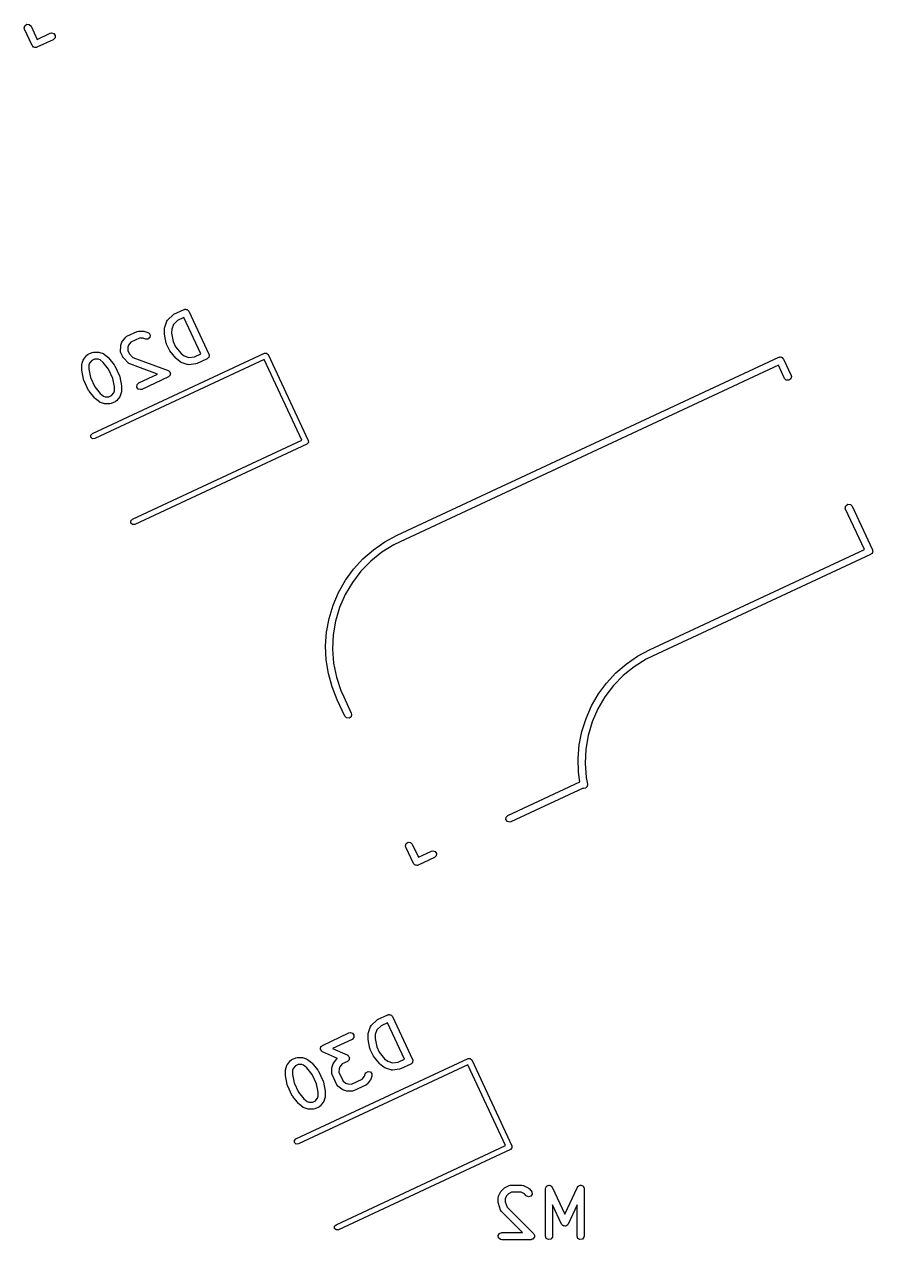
# Model space of a CAD drawing. Extents: x 22 to 260, y -160 to -44.
# Drawn here: x 241.75 to 259.66, y -103.72 to -78.06 of the extents above; entities that cross this region are included whole.
import ezdxf

# ---------------------------------------------------------------- set-up
doc = ezdxf.new("R2010")
doc.units = 0
doc.layers.add('BLACK', color=7, linetype='CONTINUOUS')

msp = doc.modelspace()

# ---------------------------------------------------------------- linework, layer by layer
at = {"layer": 'BLACK', "linetype": 'CONTINUOUS'}
for p, q in [((241.748, -78.1421), (241.761, -78.0925)), ((241.754, -78.1672), (241.748, -78.1421)), ((241.915, -78.5125), (241.754, -78.1672)), ((241.761, -78.0925), (241.803, -78.0631)), ((241.803, -78.0631), (241.854, -78.0675)), ((241.854, -78.0675), (241.89, -78.1038)), ((241.89, -78.1038), (242.02, -78.3812)), ((242.02, -78.3812), (242.297, -78.2518)), ((242.297, -78.2518), (242.322, -78.2451)), ((242.322, -78.2451), (242.372, -78.2584)), ((242.36, -78.3878), (242.015, -78.5488)), ((242.397, -78.3515), (242.36, -78.3878)), ((242.372, -78.2584), (242.401, -78.3004)), ((242.401, -78.3004), (242.397, -78.3515)), ((241.929, -78.5263), (241.915, -78.5125)), ((241.94, -78.5423), (241.929, -78.5263)), ((241.947, -78.544), (241.94, -78.5423)), ((241.952, -78.5488), (241.947, -78.544)), ((241.971, -78.5505), (241.952, -78.5488)), ((241.99, -78.5555), (241.971, -78.5505)), ((242, -78.553), (241.99, -78.5555)), ((242.003, -78.5533), (242, -78.553)), ((242.006, -78.5514), (242.003, -78.5533)), ((242.015, -78.5488), (242.006, -78.5514)), ((244.909, -84.1834), (245.125, -84.0828)), ((245.125, -84.0828), (245.134, -84.0803)), ((245.134, -84.0803), (245.137, -84.0784)), ((245.137, -84.0784), (245.14, -84.0786)), ((245.14, -84.0786), (245.15, -84.0761)), ((245.15, -84.0761), (245.169, -84.0811)), ((245.169, -84.0811), (245.188, -84.0828)), ((245.188, -84.0828), (245.193, -84.0876)), ((245.193, -84.0876), (245.199, -84.0894)), ((245.199, -84.0894), (245.21, -84.1053)), ((245.21, -84.1053), (245.224, -84.1191)), ((245.224, -84.1191), (245.647, -85.0254)), ((244.715, -84.4559), (244.761, -84.3293)), ((244.761, -84.3293), (244.774, -84.3067)), ((244.774, -84.3067), (244.778, -84.3045)), ((244.778, -84.3045), (244.78, -84.3005)), ((244.78, -84.3005), (244.889, -84.197)), ((244.896, -84.3972), (244.86, -84.4957)), ((244.889, -84.197), (244.908, -84.1846)), ((244.983, -84.3142), (244.896, -84.3972)), ((244.908, -84.1846), (244.909, -84.1834)), ((245.12, -84.2505), (244.983, -84.3142)), ((245.479, -85.0208), (245.12, -84.2505)), ((243.823, -84.7511), (243.889, -84.6677)), ((243.889, -84.6677), (243.909, -84.6504)), ((243.909, -84.6504), (243.913, -84.6495)), ((243.913, -84.6495), (243.916, -84.6463)), ((243.916, -84.6463), (244.132, -84.5457)), ((244.132, -84.5457), (244.157, -84.5389)), ((244.157, -84.5389), (244.161, -84.5401)), ((244.161, -84.5401), (244.166, -84.5387)), ((244.166, -84.5387), (244.272, -84.5416)), ((244.272, -84.5416), (244.294, -84.5461)), ((244.294, -84.5461), (244.296, -84.5461)), ((244.296, -84.5461), (244.359, -84.5691)), ((244.359, -84.5691), (244.382, -84.5822)), ((244.382, -84.5822), (244.407, -84.6266)), ((244.407, -84.6266), (244.398, -84.6771)), ((244.707, -84.5859), (244.71, -84.4795)), ((244.708, -84.5893), (244.707, -84.5859)), ((244.709, -84.6022), (244.708, -84.5893)), ((244.746, -84.795), (244.709, -84.6022)), ((244.71, -84.4795), (244.715, -84.4575)), ((244.715, -84.4575), (244.715, -84.4559)), ((244.86, -84.4957), (244.857, -84.5818)), ((244.857, -84.5818), (244.891, -84.7574)), ((243.781, -84.9654), (243.784, -84.8589)), ((243.784, -84.8589), (243.788, -84.837)), ((243.788, -84.8353), (243.811, -84.772)), ((243.788, -84.837), (243.788, -84.8353)), ((243.811, -84.772), (243.822, -84.7526)), ((243.822, -84.7526), (243.823, -84.7511)), ((243.933, -84.8752), (243.931, -84.9518)), ((243.948, -84.8348), (243.933, -84.8752)), ((243.996, -84.7748), (243.948, -84.8348)), ((244.179, -84.6891), (243.996, -84.7748)), ((244.256, -84.6912), (244.179, -84.6891)), ((244.308, -84.7101), (244.256, -84.6912)), ((244.359, -84.7101), (244.308, -84.7101)), ((244.398, -84.6771), (244.359, -84.7101)), ((244.748, -84.7979), (244.746, -84.795)), ((244.752, -84.8124), (244.748, -84.7979)), ((244.812, -84.9419), (244.752, -84.8124)), ((244.891, -84.7574), (244.944, -84.8701)), ((244.944, -84.8701), (245.057, -85.0091)), ((242.968, -85.2177), (242.991, -85.1544)), ((242.991, -85.1544), (243.002, -85.135)), ((243.002, -85.135), (243.003, -85.1334)), ((243.003, -85.1334), (243.069, -85.05)), ((243.069, -85.05), (243.089, -85.0328)), ((243.089, -85.0328), (243.093, -85.0319)), ((243.093, -85.0319), (243.096, -85.0287)), ((243.096, -85.0287), (243.182, -84.9884)), ((243.176, -85.1571), (243.128, -85.2171)), ((243.23, -85.1319), (243.176, -85.1571)), ((243.182, -84.9884), (243.208, -84.9817)), ((243.185, -86.7003), (246.819, -85.0056)), ((243.208, -84.9817), (243.212, -84.9829)), ((243.212, -84.9829), (243.216, -84.9814)), ((243.216, -84.9814), (243.323, -84.9843)), ((243.306, -85.134), (243.23, -85.1319)), ((246.815, -85.1397), (243.235, -86.809)), ((243.347, -85.1487), (243.306, -85.134)), ((243.323, -84.9843), (243.345, -84.9888)), ((243.345, -84.9888), (243.346, -84.9888)), ((243.346, -84.9888), (243.41, -85.0119)), ((243.414, -85.2022), (243.347, -85.1487)), ((243.41, -85.0119), (243.429, -85.0231)), ((243.429, -85.0231), (243.431, -85.0236)), ((243.431, -85.0236), (243.514, -85.0898)), ((243.514, -85.0898), (243.523, -85.0995)), ((243.523, -85.0995), (243.526, -85.1013)), ((243.526, -85.1013), (243.649, -85.2538)), ((243.782, -84.9696), (243.781, -84.9654)), ((243.781, -84.974), (243.782, -84.9696)), ((243.788, -84.9991), (243.781, -84.974)), ((243.828, -85.0854), (243.788, -84.9991)), ((243.829, -85.0866), (243.828, -85.0854)), ((243.842, -85.1053), (243.829, -85.0866)), ((243.945, -85.2146), (243.842, -85.1053)), ((243.931, -84.9518), (243.959, -85.011)), ((243.959, -85.011), (244.042, -85.0987)), ((244.042, -85.0987), (244.785, -85.369)), ((244.814, -84.9443), (244.812, -84.9419)), ((244.822, -84.9574), (244.814, -84.9443)), ((244.945, -85.1099), (244.822, -84.9574)), ((244.948, -85.1118), (244.945, -85.1099)), ((244.957, -85.1214), (244.948, -85.1118)), ((245.04, -85.1876), (244.957, -85.1214)), ((245.057, -85.0091), (245.124, -85.0626)), ((245.124, -85.0626), (245.223, -85.0984)), ((245.223, -85.0984), (245.342, -85.0846)), ((245.342, -85.0846), (245.479, -85.0208)), ((245.611, -85.1251), (245.395, -85.2257)), ((245.624, -85.1113), (245.611, -85.1251)), ((245.64, -85.1001), (245.624, -85.1113)), ((245.642, -85.0936), (245.64, -85.1001)), ((245.647, -85.0888), (245.642, -85.0936)), ((245.647, -85.0254), (245.649, -85.035)), ((245.649, -85.0694), (245.647, -85.0888)), ((245.649, -85.035), (245.651, -85.0377)), ((245.654, -85.0506), (245.649, -85.0694)), ((245.651, -85.0377), (245.651, -85.041)), ((245.651, -85.041), (245.654, -85.0506)), ((247.61, -86.8435), (246.815, -85.1397)), ((246.819, -85.0056), (246.865, -85.0036)), ((246.865, -85.0036), (246.899, -85.0346)), ((246.899, -85.0346), (246.899, -85.0346)), ((246.899, -85.0346), (247.744, -86.8472)), ((249.621, -88.8495), (257.678, -85.0924)), ((257.678, -85.0924), (257.688, -85.0899)), ((257.688, -85.0899), (257.69, -85.088)), ((257.69, -85.088), (257.694, -85.0883)), ((257.694, -85.0883), (257.703, -85.0857)), ((257.703, -85.0857), (257.722, -85.0907)), ((257.722, -85.0907), (257.742, -85.0924)), ((257.742, -85.0924), (257.746, -85.0972)), ((257.746, -85.0972), (257.753, -85.099)), ((257.753, -85.099), (257.764, -85.1149)), ((257.764, -85.1149), (257.778, -85.1287)), ((257.778, -85.1287), (257.939, -85.474)), ((242.961, -85.3477), (242.964, -85.2413)), ((242.962, -85.3511), (242.961, -85.3477)), ((242.962, -85.364), (242.962, -85.3511)), ((242.999, -85.5568), (242.962, -85.364)), ((242.964, -85.2413), (242.968, -85.2193)), ((242.968, -85.2193), (242.968, -85.2177)), ((243.113, -85.2576), (243.111, -85.3436)), ((243.111, -85.3436), (243.145, -85.5192)), ((243.128, -85.2171), (243.113, -85.2576)), ((243.527, -85.3411), (243.414, -85.2022)), ((243.62, -85.5402), (243.527, -85.3411)), ((243.649, -85.2538), (243.656, -85.2669)), ((243.656, -85.2669), (243.659, -85.2693)), ((243.659, -85.2693), (243.76, -85.4851)), ((243.949, -85.2166), (243.945, -85.2146)), ((243.951, -85.2205), (243.949, -85.2166)), ((243.974, -85.2336), (243.951, -85.2205)), ((244.563, -85.448), (243.974, -85.2336)), ((244.785, -85.369), (244.799, -85.3772)), ((244.799, -85.3772), (244.802, -85.378)), ((244.802, -85.378), (244.803, -85.3797)), ((244.803, -85.3797), (244.807, -85.382)), ((244.807, -85.382), (244.818, -85.4016)), ((244.818, -85.4016), (244.831, -85.4201)), ((244.833, -85.4265), (244.829, -85.4487)), ((244.831, -85.4201), (244.831, -85.4235)), ((244.831, -85.4235), (244.833, -85.4265)), ((245.042, -85.1881), (245.04, -85.1876)), ((245.061, -85.1994), (245.042, -85.1881)), ((245.188, -85.2454), (245.061, -85.1994)), ((245.192, -85.2454), (245.188, -85.2454)), ((245.196, -85.2479), (245.192, -85.2454)), ((245.222, -85.2495), (245.196, -85.2479)), ((245.372, -85.2322), (245.222, -85.2495)), ((245.373, -85.2315), (245.372, -85.2322)), ((245.395, -85.2257), (245.373, -85.2315)), ((257.674, -85.2601), (249.684, -88.9855)), ((257.803, -85.5374), (257.674, -85.2601)), ((243.001, -85.5598), (242.999, -85.5568)), ((243.005, -85.5742), (243.001, -85.5598)), ((243.106, -85.79), (243.005, -85.5742)), ((243.145, -85.5192), (243.238, -85.7183)), ((243.654, -85.7158), (243.62, -85.5402)), ((243.76, -85.4851), (243.763, -85.4996)), ((243.763, -85.4996), (243.765, -85.5026)), ((243.765, -85.5026), (243.803, -85.6953)), ((244.125, -85.7205), (244.13, -85.6694)), ((244.13, -85.6694), (244.166, -85.6331)), ((244.166, -85.6331), (244.563, -85.448)), ((244.791, -85.5074), (244.23, -85.7691)), ((244.807, -85.4915), (244.791, -85.5074)), ((244.824, -85.477), (244.807, -85.4915)), ((244.827, -85.4712), (244.824, -85.4736)), ((244.824, -85.4736), (244.824, -85.477)), ((244.829, -85.4487), (244.827, -85.4712)), ((257.839, -85.5737), (257.803, -85.5374)), ((257.89, -85.5782), (257.839, -85.5737)), ((257.932, -85.5487), (257.89, -85.5782)), ((257.946, -85.4992), (257.932, -85.5487)), ((257.939, -85.474), (257.946, -85.4992)), ((243.108, -85.7925), (243.106, -85.79)), ((243.115, -85.8056), (243.108, -85.7925)), ((243.239, -85.9581), (243.115, -85.8056)), ((243.238, -85.7183), (243.35, -85.8572)), ((243.35, -85.8572), (243.418, -85.9107)), ((243.418, -85.9107), (243.458, -85.9254)), ((243.458, -85.9254), (243.535, -85.9275)), ((243.535, -85.9275), (243.589, -85.9022)), ((243.589, -85.9022), (243.637, -85.8422)), ((243.637, -85.8422), (243.651, -85.8018)), ((243.651, -85.8018), (243.654, -85.7158)), ((243.762, -85.9259), (243.696, -86.0093)), ((243.773, -85.905), (243.762, -85.9244)), ((243.762, -85.9244), (243.762, -85.9259)), ((243.796, -85.8417), (243.773, -85.905)), ((243.801, -85.8181), (243.796, -85.84)), ((243.796, -85.84), (243.796, -85.8417)), ((243.804, -85.7116), (243.801, -85.8181)), ((243.803, -85.6953), (243.803, -85.7083)), ((243.803, -85.7083), (243.804, -85.7116)), ((244.155, -85.7625), (244.125, -85.7205)), ((244.204, -85.7758), (244.155, -85.7625)), ((244.23, -85.7691), (244.204, -85.7758)), ((243.242, -85.9599), (243.239, -85.9581)), ((243.251, -85.9696), (243.242, -85.9599)), ((243.334, -86.0358), (243.251, -85.9696)), ((243.336, -86.0363), (243.334, -86.0358)), ((243.355, -86.0475), (243.336, -86.0363)), ((243.418, -86.0705), (243.355, -86.0475)), ((243.42, -86.0705), (243.418, -86.0705)), ((243.442, -86.075), (243.42, -86.0705)), ((243.548, -86.0779), (243.442, -86.075)), ((243.553, -86.0765), (243.548, -86.0779)), ((243.557, -86.0777), (243.553, -86.0765)), ((243.582, -86.0709), (243.557, -86.0777)), ((243.668, -86.0307), (243.582, -86.0709)), ((243.672, -86.0275), (243.668, -86.0307)), ((243.676, -86.0266), (243.672, -86.0275)), ((243.696, -86.0093), (243.676, -86.0266)), ((243.154, -86.7341), (243.185, -86.7003)), ((243.156, -86.78), (243.154, -86.7341)), ((243.19, -86.811), (243.156, -86.78)), ((243.235, -86.809), (243.19, -86.811)), ((244.03, -88.5129), (247.61, -86.8435)), ((247.715, -86.9269), (244.081, -88.6216)), ((247.746, -86.8931), (247.715, -86.9269)), ((247.715, -86.9269), (247.715, -86.9269)), ((247.744, -86.8472), (247.746, -86.8931)), ((259.084, -88.2747), (259.098, -88.2251)), ((259.098, -88.2251), (259.14, -88.1957)), ((259.14, -88.1957), (259.191, -88.2002)), ((259.191, -88.2002), (259.227, -88.2364)), ((259.227, -88.2364), (259.656, -89.1572)), ((243.999, -88.5467), (244.03, -88.5129)), ((259.091, -88.2998), (259.084, -88.2747)), ((259.489, -89.1527), (259.091, -88.2998)), ((244.001, -88.5926), (243.999, -88.5467)), ((244.035, -88.6236), (244.001, -88.5926)), ((244.081, -88.6216), (244.035, -88.6236)), ((249.121, -89.1548), (249.363, -88.9881)), ((249.363, -88.9881), (249.621, -88.8495)), ((249.684, -88.9855), (249.549, -89.0485)), ((249.621, -88.8495), (249.621, -88.8495)), ((249.621, -88.8495), (249.621, -88.8495)), ((249.684, -88.9855), (249.684, -88.9855)), ((249.684, -88.9855), (249.684, -88.9855)), ((249.684, -88.9855), (249.684, -88.9855)), ((249.684, -88.9855), (249.684, -88.9855)), ((248.9, -89.3475), (249.121, -89.1548)), ((249.296, -89.2062), (249.064, -89.3932)), ((249.549, -89.0485), (249.296, -89.2062)), ((254.953, -91.2679), (259.489, -89.1527)), ((259.62, -89.2569), (255.016, -91.4038)), ((259.634, -89.2431), (259.62, -89.2569)), ((259.65, -89.232), (259.634, -89.2431)), ((259.652, -89.2254), (259.65, -89.232)), ((259.656, -89.2206), (259.652, -89.2254)), ((259.656, -89.1572), (259.659, -89.1668)), ((259.658, -89.2012), (259.656, -89.2206)), ((259.663, -89.1824), (259.658, -89.2012)), ((259.659, -89.1668), (259.661, -89.1695)), ((259.661, -89.1695), (259.661, -89.1728)), ((259.661, -89.1728), (259.663, -89.1824)), ((248.702, -89.5637), (248.9, -89.3475)), ((249.064, -89.3932), (248.856, -89.6069)), ((248.53, -89.8007), (248.702, -89.5637)), ((248.856, -89.6069), (248.675, -89.8441)), ((248.269, -90.3251), (248.384, -90.0556)), ((248.384, -90.0556), (248.53, -89.8007)), ((248.675, -89.8441), (248.524, -90.1013)), ((248.524, -90.1013), (248.406, -90.3749)), ((248.184, -90.6059), (248.269, -90.3251)), ((248.406, -90.3749), (248.321, -90.6608)), ((248.131, -90.8943), (248.184, -90.6059)), ((248.321, -90.6608), (248.271, -90.9548)), ((248.111, -91.1869), (248.131, -90.8943)), ((248.271, -90.9548), (248.257, -91.2527)), ((248.124, -91.4799), (248.111, -91.1869)), ((248.257, -91.2527), (248.279, -91.5501)), ((254.698, -91.4042), (254.953, -91.2679)), ((254.953, -91.2679), (254.953, -91.2679)), ((254.953, -91.2679), (254.953, -91.2679)), ((248.17, -91.7696), (248.124, -91.4799)), ((248.279, -91.5501), (248.337, -91.8426)), ((254.242, -91.7565), (254.46, -91.5677)), ((254.46, -91.5677), (254.698, -91.4042)), ((254.881, -91.4667), (254.629, -91.6239)), ((255.016, -91.4038), (254.881, -91.4667)), ((255.016, -91.4038), (255.016, -91.4038)), ((255.016, -91.4038), (255.016, -91.4038)), ((248.247, -92.0523), (248.17, -91.7696)), ((248.337, -91.8426), (248.429, -92.1261)), ((254.045, -91.9682), (254.242, -91.7565)), ((254.397, -91.8103), (254.189, -92.0233)), ((254.629, -91.6239), (254.397, -91.8103)), ((248.356, -92.3246), (248.247, -92.0523)), ((253.873, -92.2003), (254.045, -91.9682)), ((254.189, -92.0233), (254.009, -92.2597)), ((248.517, -92.67), (248.356, -92.3246)), ((248.356, -92.3246), (248.356, -92.3246)), ((248.429, -92.1261), (248.492, -92.2613)), ((248.492, -92.2613), (248.492, -92.2613)), ((248.492, -92.2613), (248.653, -92.6066)), ((253.728, -92.45), (253.873, -92.2003)), ((254.009, -92.2597), (253.858, -92.516)), ((248.653, -92.6066), (248.66, -92.6317)), ((253.611, -92.7141), (253.728, -92.45)), ((253.858, -92.516), (253.739, -92.7887)), ((248.553, -92.7062), (248.517, -92.67)), ((248.605, -92.7107), (248.553, -92.7062)), ((248.647, -92.6813), (248.605, -92.7107)), ((248.66, -92.6317), (248.647, -92.6813)), ((253.524, -92.9894), (253.611, -92.7141)), ((253.739, -92.7887), (253.654, -93.0737)), ((253.468, -93.2727), (253.524, -92.9894)), ((253.654, -93.0737), (253.603, -93.3668)), ((253.444, -93.5604), (253.468, -93.2727)), ((253.603, -93.3668), (253.588, -93.6639)), ((253.451, -93.8491), (253.444, -93.5604)), ((253.48, -94.0566), (253.451, -93.8491)), ((253.588, -93.6639), (253.609, -93.9607)), ((251.959, -94.7656), (253.48, -94.0566)), ((253.632, -94.1527), (253.6, -94.1866)), ((253.609, -93.9607), (253.638, -94.1067)), ((253.638, -94.1067), (253.632, -94.1527)), ((253.638, -94.1067), (253.638, -94.1067)), ((253.546, -94.1912), (252.023, -94.9015)), ((253.555, -94.1954), (253.546, -94.1912)), ((253.6, -94.1866), (253.555, -94.1954)), ((251.919, -94.853), (251.923, -94.8019)), ((251.948, -94.895), (251.919, -94.853)), ((251.923, -94.8019), (251.959, -94.7656)), ((251.998, -94.9083), (251.948, -94.895)), ((252.023, -94.9015), (251.998, -94.9083)), ((249.799, -95.4072), (249.812, -95.3577)), ((249.805, -95.4324), (249.799, -95.4072)), ((249.966, -95.7777), (249.805, -95.4324)), ((249.812, -95.3577), (249.854, -95.3282)), ((249.854, -95.3282), (249.905, -95.3327)), ((249.905, -95.3327), (249.941, -95.369)), ((249.941, -95.369), (250.071, -95.6463)), ((250.411, -95.6529), (250.066, -95.814)), ((250.071, -95.6463), (250.348, -95.517)), ((250.348, -95.517), (250.373, -95.5103)), ((250.373, -95.5103), (250.423, -95.5235)), ((250.448, -95.6167), (250.411, -95.6529)), ((250.423, -95.5235), (250.452, -95.5656)), ((250.452, -95.5656), (250.448, -95.6167)), ((249.98, -95.7915), (249.966, -95.7777)), ((249.991, -95.8074), (249.98, -95.7915)), ((249.998, -95.8092), (249.991, -95.8074)), ((250.003, -95.814), (249.998, -95.8092)), ((250.022, -95.8157), (250.003, -95.814)), ((250.041, -95.8207), (250.022, -95.8157)), ((250.05, -95.8181), (250.041, -95.8207)), ((250.054, -95.8184), (250.05, -95.8181)), ((250.056, -95.8165), (250.054, -95.8184)), ((250.066, -95.814), (250.056, -95.8165)), ((249.209, -99.0738), (249.424, -98.9732)), ((249.424, -98.9732), (249.434, -98.9706)), ((249.434, -98.9706), (249.437, -98.9687)), ((249.437, -98.9687), (249.44, -98.969)), ((249.44, -98.969), (249.45, -98.9665)), ((249.45, -98.9665), (249.468, -98.9715)), ((249.468, -98.9715), (249.488, -98.9732)), ((249.488, -98.9732), (249.493, -98.978)), ((249.493, -98.978), (249.499, -98.9797)), ((249.499, -98.9797), (249.51, -98.9957)), ((249.51, -98.9957), (249.524, -99.0095)), ((249.524, -99.0095), (249.947, -99.9158)), ((249.014, -99.3462), (249.061, -99.2197)), ((249.061, -99.2197), (249.074, -99.1971)), ((249.074, -99.1971), (249.077, -99.1949)), ((249.077, -99.1949), (249.079, -99.1909)), ((249.079, -99.1909), (249.189, -99.0873)), ((249.195, -99.2876), (249.16, -99.3861)), ((249.189, -99.0873), (249.208, -99.075)), ((249.283, -99.2046), (249.195, -99.2876)), ((249.208, -99.075), (249.209, -99.0738)), ((249.42, -99.1408), (249.283, -99.2046)), ((249.779, -99.9112), (249.42, -99.1408)), ((248.043, -99.6172), (248.604, -99.3556)), ((248.668, -99.4915), (248.257, -99.6833)), ((248.604, -99.3556), (248.63, -99.3488)), ((248.63, -99.3488), (248.679, -99.3621)), ((248.704, -99.4552), (248.668, -99.4915)), ((248.679, -99.3621), (248.709, -99.4041)), ((248.709, -99.4041), (248.704, -99.4552)), ((249.007, -99.4763), (249.01, -99.3698)), ((249.008, -99.4797), (249.007, -99.4763)), ((249.008, -99.4926), (249.008, -99.4797)), ((249.046, -99.6853), (249.008, -99.4926)), ((249.01, -99.3698), (249.014, -99.3479)), ((249.014, -99.3479), (249.014, -99.3462)), ((249.16, -99.3861), (249.157, -99.4721)), ((249.157, -99.4721), (249.191, -99.6478)), ((248.001, -99.6932), (248.005, -99.6736)), ((248.003, -99.6986), (248.001, -99.6932)), ((248.003, -99.7046), (248.003, -99.6986)), ((248.014, -99.7211), (248.003, -99.7046)), ((248.005, -99.6736), (248.007, -99.6535)), ((248.007, -99.6535), (248.011, -99.6492)), ((248.011, -99.6492), (248.013, -99.6434)), ((248.013, -99.6434), (248.029, -99.6315)), ((248.023, -99.7393), (248.014, -99.7211)), ((248.03, -99.7441), (248.023, -99.7393)), ((248.029, -99.6315), (248.043, -99.6172)), ((248.032, -99.7466), (248.03, -99.7441)), ((248.035, -99.7475), (248.032, -99.7466)), ((248.045, -99.7538), (248.035, -99.7475)), ((248.361, -99.8934), (248.045, -99.7538)), ((248.257, -99.6833), (248.569, -99.8209)), ((249.048, -99.6883), (249.046, -99.6853)), ((249.051, -99.7028), (249.048, -99.6883)), ((249.112, -99.8323), (249.051, -99.7028)), ((249.191, -99.6478), (249.244, -99.7605)), ((249.244, -99.7605), (249.357, -99.8994)), ((247.268, -100.108), (247.291, -100.045)), ((247.291, -100.045), (247.302, -100.025)), ((247.302, -100.025), (247.303, -100.024)), ((247.303, -100.024), (247.369, -99.9404)), ((247.369, -99.9404), (247.389, -99.9231)), ((247.389, -99.9231), (247.393, -99.9222)), ((247.393, -99.9222), (247.396, -99.9191)), ((247.396, -99.9191), (247.482, -99.8788)), ((247.476, -100.048), (247.428, -100.108)), ((247.53, -100.022), (247.476, -100.048)), ((247.482, -99.8788), (247.508, -99.8721)), ((247.485, -101.591), (251.119, -99.8959)), ((247.508, -99.8721), (247.512, -99.8732)), ((247.512, -99.8732), (247.516, -99.8718)), ((247.516, -99.8718), (247.623, -99.8747)), ((247.606, -100.024), (247.53, -100.022)), ((251.115, -100.03), (247.535, -101.699)), ((247.647, -100.039), (247.606, -100.024)), ((247.623, -99.8747), (247.645, -99.8792)), ((247.645, -99.8792), (247.646, -99.8792)), ((247.646, -99.8792), (247.709, -99.9022)), ((247.714, -100.093), (247.647, -100.039)), ((247.709, -99.9022), (247.729, -99.9135)), ((247.729, -99.9135), (247.73, -99.914)), ((247.73, -99.914), (247.814, -99.9802)), ((247.814, -99.9802), (247.822, -99.9898)), ((247.822, -99.9898), (247.825, -99.9917)), ((247.825, -99.9917), (247.949, -100.144)), ((248.249, -100.071), (248.272, -100.008)), ((248.272, -100.008), (248.283, -99.9883)), ((248.283, -99.9883), (248.284, -99.9867)), ((248.284, -99.9867), (248.35, -99.9033)), ((248.35, -99.9033), (248.361, -99.8934)), ((248.457, -100.01), (248.409, -100.07)), ((248.57, -99.9575), (248.457, -100.01)), ((248.569, -99.8209), (248.578, -99.8272)), ((248.584, -99.9432), (248.57, -99.9575)), ((248.578, -99.8272), (248.581, -99.8281)), ((248.581, -99.8281), (248.583, -99.8307)), ((248.583, -99.8307), (248.59, -99.8354)), ((248.601, -99.9313), (248.584, -99.9432)), ((248.59, -99.8354), (248.599, -99.8536)), ((248.599, -99.8536), (248.611, -99.8701)), ((248.602, -99.9255), (248.601, -99.9313)), ((248.606, -99.9212), (248.602, -99.9255)), ((248.608, -99.9011), (248.606, -99.9212)), ((248.613, -99.8815), (248.608, -99.9011)), ((248.611, -99.8701), (248.61, -99.8761)), ((248.61, -99.8761), (248.613, -99.8815)), ((249.114, -99.8347), (249.112, -99.8323)), ((249.122, -99.8478), (249.114, -99.8347)), ((249.245, -100), (249.122, -99.8478)), ((249.248, -100.002), (249.245, -100)), ((249.257, -100.012), (249.248, -100.002)), ((249.34, -100.078), (249.257, -100.012)), ((249.357, -99.8994), (249.424, -99.9529)), ((249.424, -99.9529), (249.522, -99.9888)), ((249.522, -99.9888), (249.642, -99.975)), ((249.642, -99.975), (249.779, -99.9112)), ((249.91, -100.015), (249.695, -100.116)), ((249.924, -100.002), (249.91, -100.015)), ((249.94, -99.9905), (249.924, -100.002)), ((249.942, -99.984), (249.94, -99.9905)), ((249.947, -99.9792), (249.942, -99.984)), ((249.947, -99.9158), (249.949, -99.9253)), ((249.948, -99.9598), (249.947, -99.9792)), ((249.954, -99.9409), (249.948, -99.9598)), ((249.949, -99.9253), (249.951, -99.9281)), ((249.951, -99.9281), (249.951, -99.9314)), ((249.951, -99.9314), (249.954, -99.9409)), ((251.91, -101.734), (251.115, -100.03)), ((251.119, -99.8959), (251.165, -99.8939)), ((251.165, -99.8939), (251.199, -99.925)), ((251.199, -99.925), (251.199, -99.925)), ((251.199, -99.925), (252.044, -101.738)), ((247.261, -100.238), (247.264, -100.132)), ((247.262, -100.241), (247.261, -100.238)), ((247.262, -100.254), (247.262, -100.241)), ((247.299, -100.447), (247.262, -100.254)), ((247.264, -100.132), (247.268, -100.11)), ((247.268, -100.11), (247.268, -100.108)), ((247.413, -100.148), (247.411, -100.234)), ((247.411, -100.234), (247.445, -100.41)), ((247.428, -100.108), (247.413, -100.148)), ((247.827, -100.231), (247.714, -100.093)), ((247.92, -100.431), (247.827, -100.231)), ((247.949, -100.144), (247.956, -100.157)), ((247.956, -100.157), (247.959, -100.16)), ((247.959, -100.16), (248.059, -100.376)), ((248.242, -100.201), (248.245, -100.095)), ((248.243, -100.205), (248.242, -100.201)), ((248.242, -100.21), (248.243, -100.205)), ((248.249, -100.235), (248.242, -100.21)), ((248.245, -100.095), (248.249, -100.073)), ((248.249, -100.073), (248.249, -100.071)), ((248.349, -100.451), (248.249, -100.235)), ((248.394, -100.111), (248.392, -100.187)), ((248.392, -100.187), (248.478, -100.371)), ((248.409, -100.07), (248.394, -100.111)), ((248.882, -100.33), (248.929, -100.27)), ((248.929, -100.27), (248.948, -100.218)), ((248.948, -100.218), (248.961, -100.195)), ((248.961, -100.195), (249.006, -100.17)), ((249.006, -100.17), (249.056, -100.179)), ((249.056, -100.179), (249.089, -100.218)), ((249.089, -100.269), (249.066, -100.332)), ((249.089, -100.218), (249.089, -100.269)), ((249.342, -100.079), (249.34, -100.078)), ((249.361, -100.09), (249.342, -100.079)), ((249.488, -100.136), (249.361, -100.09)), ((249.492, -100.136), (249.488, -100.136)), ((249.496, -100.138), (249.492, -100.136)), ((249.522, -100.14), (249.496, -100.138)), ((249.672, -100.123), (249.522, -100.14)), ((249.673, -100.122), (249.672, -100.123)), ((249.695, -100.116), (249.673, -100.122)), ((247.301, -100.45), (247.299, -100.447)), ((247.305, -100.465), (247.301, -100.45)), ((247.406, -100.68), (247.305, -100.465)), ((247.445, -100.41), (247.538, -100.609)), ((247.954, -100.606), (247.92, -100.431)), ((248.059, -100.376), (248.063, -100.39)), ((248.063, -100.39), (248.065, -100.393)), ((248.065, -100.393), (248.102, -100.586)), ((248.352, -100.454), (248.349, -100.451)), ((248.353, -100.458), (248.352, -100.454)), ((248.371, -100.478), (248.353, -100.458)), ((248.454, -100.544), (248.371, -100.478)), ((248.456, -100.544), (248.454, -100.544)), ((248.475, -100.556), (248.456, -100.544)), ((248.538, -100.579), (248.475, -100.556)), ((248.478, -100.371), (248.538, -100.419)), ((248.538, -100.419), (248.578, -100.433)), ((248.578, -100.433), (248.655, -100.436)), ((248.655, -100.436), (248.882, -100.33)), ((248.961, -100.458), (248.702, -100.579)), ((248.964, -100.455), (248.961, -100.458)), ((248.969, -100.454), (248.964, -100.455)), ((248.988, -100.437), (248.969, -100.454)), ((249.054, -100.353), (248.988, -100.437)), ((249.055, -100.352), (249.054, -100.353)), ((249.066, -100.332), (249.055, -100.352)), ((247.408, -100.683), (247.406, -100.68)), ((247.415, -100.696), (247.408, -100.683)), ((247.539, -100.848), (247.415, -100.696)), ((247.538, -100.609), (247.65, -100.748)), ((247.65, -100.748), (247.718, -100.801)), ((247.718, -100.801), (247.758, -100.816)), ((247.758, -100.816), (247.835, -100.818)), ((247.835, -100.818), (247.889, -100.793)), ((247.889, -100.793), (247.937, -100.733)), ((247.937, -100.733), (247.951, -100.692)), ((247.951, -100.692), (247.954, -100.606)), ((248.062, -100.816), (247.995, -100.9)), ((248.073, -100.795), (248.062, -100.815)), ((248.062, -100.815), (248.062, -100.816)), ((248.096, -100.732), (248.073, -100.795)), ((248.101, -100.708), (248.096, -100.73)), ((248.096, -100.73), (248.096, -100.732)), ((248.104, -100.602), (248.101, -100.708)), ((248.102, -100.586), (248.103, -100.599)), ((248.103, -100.599), (248.104, -100.602)), ((248.54, -100.579), (248.538, -100.579)), ((248.562, -100.583), (248.54, -100.579)), ((248.668, -100.586), (248.562, -100.583)), ((248.673, -100.585), (248.668, -100.586)), ((248.677, -100.586), (248.673, -100.585)), ((248.702, -100.579), (248.677, -100.586)), ((247.542, -100.85), (247.539, -100.848)), ((247.551, -100.86), (247.542, -100.85)), ((247.634, -100.926), (247.551, -100.86)), ((247.636, -100.927), (247.634, -100.926)), ((247.655, -100.938), (247.636, -100.927)), ((247.718, -100.961), (247.655, -100.938)), ((247.72, -100.961), (247.718, -100.961)), ((247.742, -100.965), (247.72, -100.961)), ((247.848, -100.968), (247.742, -100.965)), ((247.853, -100.967), (247.848, -100.968)), ((247.857, -100.968), (247.853, -100.967)), ((247.882, -100.961), (247.857, -100.968)), ((247.968, -100.921), (247.882, -100.961)), ((247.972, -100.918), (247.968, -100.921)), ((247.976, -100.917), (247.972, -100.918)), ((247.995, -100.9), (247.976, -100.917)), ((247.454, -101.624), (247.485, -101.591)), ((247.456, -101.67), (247.454, -101.624)), ((247.489, -101.701), (247.456, -101.67)), ((247.535, -101.699), (247.489, -101.701)), ((248.33, -103.403), (251.91, -101.734)), ((252.015, -101.817), (248.381, -103.512)), ((252.046, -101.783), (252.015, -101.817)), ((252.015, -101.817), (252.015, -101.817)), ((252.044, -101.738), (252.046, -101.783)), ((251.871, -102.639), (251.889, -102.626)), ((251.889, -102.626), (251.891, -102.625)), ((251.891, -102.625), (251.986, -102.578)), ((251.986, -102.578), (252.011, -102.57)), ((252.011, -102.57), (252.015, -102.571)), ((252.015, -102.571), (252.019, -102.57)), ((252.019, -102.57), (252.257, -102.57)), ((252.257, -102.57), (252.283, -102.574)), ((252.283, -102.574), (252.287, -102.577)), ((252.287, -102.577), (252.291, -102.578)), ((252.291, -102.578), (252.386, -102.625)), ((252.386, -102.625), (252.404, -102.639)), ((252.754, -102.645), (252.758, -102.619)), ((252.758, -102.619), (252.765, -102.611)), ((252.765, -102.611), (252.767, -102.602)), ((252.767, -102.602), (252.781, -102.592)), ((252.781, -102.592), (252.791, -102.58)), ((252.791, -102.58), (252.801, -102.578)), ((252.801, -102.578), (252.809, -102.572)), ((252.809, -102.572), (252.826, -102.574)), ((252.826, -102.574), (252.842, -102.571)), ((252.842, -102.571), (252.851, -102.576)), ((252.851, -102.576), (252.861, -102.577)), ((252.861, -102.577), (252.872, -102.588)), ((252.872, -102.588), (252.886, -102.596)), ((252.886, -102.596), (252.89, -102.606)), ((252.89, -102.606), (252.897, -102.613)), ((252.897, -102.613), (253.162, -103.182)), ((253.162, -103.182), (253.428, -102.613)), ((253.428, -102.613), (253.443, -102.592)), ((253.443, -102.592), (253.452, -102.587)), ((253.452, -102.587), (253.458, -102.58)), ((253.458, -102.58), (253.474, -102.577)), ((253.474, -102.577), (253.489, -102.57)), ((253.489, -102.57), (253.499, -102.572)), ((253.499, -102.572), (253.509, -102.571)), ((253.509, -102.571), (253.523, -102.579)), ((253.523, -102.579), (253.539, -102.583)), ((253.539, -102.583), (253.544, -102.591)), ((253.544, -102.591), (253.553, -102.596)), ((253.553, -102.596), (253.559, -102.612)), ((253.559, -102.612), (253.568, -102.625)), ((253.568, -102.625), (253.567, -102.635)), ((251.754, -102.835), (251.758, -102.809)), ((251.754, -102.93), (251.754, -102.835)), ((251.758, -102.809), (251.761, -102.806)), ((251.761, -102.806), (251.762, -102.802)), ((251.762, -102.802), (251.809, -102.706)), ((251.809, -102.706), (251.823, -102.688)), ((251.823, -102.687), (251.871, -102.639)), ((251.823, -102.688), (251.823, -102.687)), ((251.938, -102.784), (251.904, -102.853)), ((251.904, -102.853), (251.904, -102.918)), ((251.969, -102.754), (251.938, -102.784)), ((252.037, -102.72), (251.969, -102.754)), ((252.24, -102.72), (252.037, -102.72)), ((252.308, -102.754), (252.24, -102.72)), ((252.347, -102.793), (252.308, -102.754)), ((252.394, -102.815), (252.347, -102.793)), ((252.443, -102.801), (252.394, -102.815)), ((252.404, -102.639), (252.406, -102.639)), ((252.406, -102.639), (252.453, -102.687)), ((252.473, -102.759), (252.443, -102.801)), ((252.453, -102.687), (252.468, -102.708)), ((252.468, -102.708), (252.473, -102.759)), ((252.754, -103.645), (252.754, -102.645)), ((253.567, -102.635), (253.571, -102.645)), ((253.571, -102.645), (253.571, -103.645)), ((251.754, -102.932), (251.754, -102.93)), ((251.758, -102.954), (251.754, -102.932)), ((251.805, -103.097), (251.758, -102.954)), ((251.808, -103.1), (251.805, -103.097)), ((251.809, -103.105), (251.808, -103.1)), ((251.823, -103.126), (251.809, -103.105)), ((252.267, -103.57), (251.823, -103.126)), ((251.904, -102.918), (251.942, -103.033)), ((251.942, -103.033), (252.501, -103.592)), ((253.094, -103.391), (252.904, -102.983)), ((252.904, -102.983), (252.904, -103.645)), ((253.421, -102.983), (253.23, -103.391)), ((253.421, -103.645), (253.421, -102.983)), ((253.108, -103.404), (253.094, -103.391)), ((253.23, -103.391), (253.224, -103.399)), ((248.299, -103.437), (248.33, -103.403)), ((248.301, -103.483), (248.299, -103.437)), ((248.335, -103.514), (248.301, -103.483)), ((248.381, -103.512), (248.335, -103.514)), ((251.755, -103.632), (251.781, -103.587)), ((251.764, -103.682), (251.755, -103.632)), ((251.781, -103.587), (251.829, -103.57)), ((251.829, -103.57), (252.267, -103.57)), ((252.501, -103.592), (252.51, -103.605)), ((252.51, -103.605), (252.513, -103.607)), ((252.513, -103.607), (252.513, -103.609)), ((252.513, -103.609), (252.516, -103.613)), ((252.516, -103.613), (252.518, -103.635)), ((252.518, -103.635), (252.522, -103.658)), ((252.771, -103.693), (252.754, -103.645)), ((252.904, -103.645), (252.899, -103.67)), ((253.119, -103.42), (253.108, -103.404)), ((253.126, -103.422), (253.119, -103.42)), ((253.131, -103.427), (253.126, -103.422)), ((253.15, -103.429), (253.131, -103.427)), ((253.169, -103.434), (253.15, -103.429)), ((253.175, -103.431), (253.169, -103.434)), ((253.182, -103.431), (253.175, -103.431)), ((253.198, -103.42), (253.182, -103.431)), ((253.215, -103.412), (253.198, -103.42)), ((253.221, -103.404), (253.215, -103.412)), ((253.224, -103.402), (253.221, -103.404)), ((253.224, -103.399), (253.224, -103.402)), ((253.438, -103.693), (253.421, -103.645)), ((253.571, -103.645), (253.566, -103.67)), ((251.803, -103.715), (251.764, -103.682)), ((251.829, -103.72), (251.803, -103.715)), ((252.448, -103.72), (251.829, -103.72)), ((252.469, -103.712), (252.448, -103.72)), ((252.491, -103.706), (252.469, -103.712)), ((252.493, -103.703), (252.491, -103.706)), ((252.496, -103.702), (252.493, -103.703)), ((252.507, -103.683), (252.496, -103.702)), ((252.52, -103.664), (252.507, -103.683)), ((252.522, -103.658), (252.52, -103.661)), ((252.52, -103.661), (252.52, -103.664)), ((252.816, -103.718), (252.771, -103.693)), ((252.866, -103.71), (252.816, -103.718)), ((252.899, -103.67), (252.866, -103.71)), ((253.482, -103.718), (253.438, -103.693)), ((253.533, -103.71), (253.482, -103.718)), ((253.566, -103.67), (253.533, -103.71))]:
    msp.add_line(p, q, dxfattribs=at)

doc.saveas('drawing.dxf')
